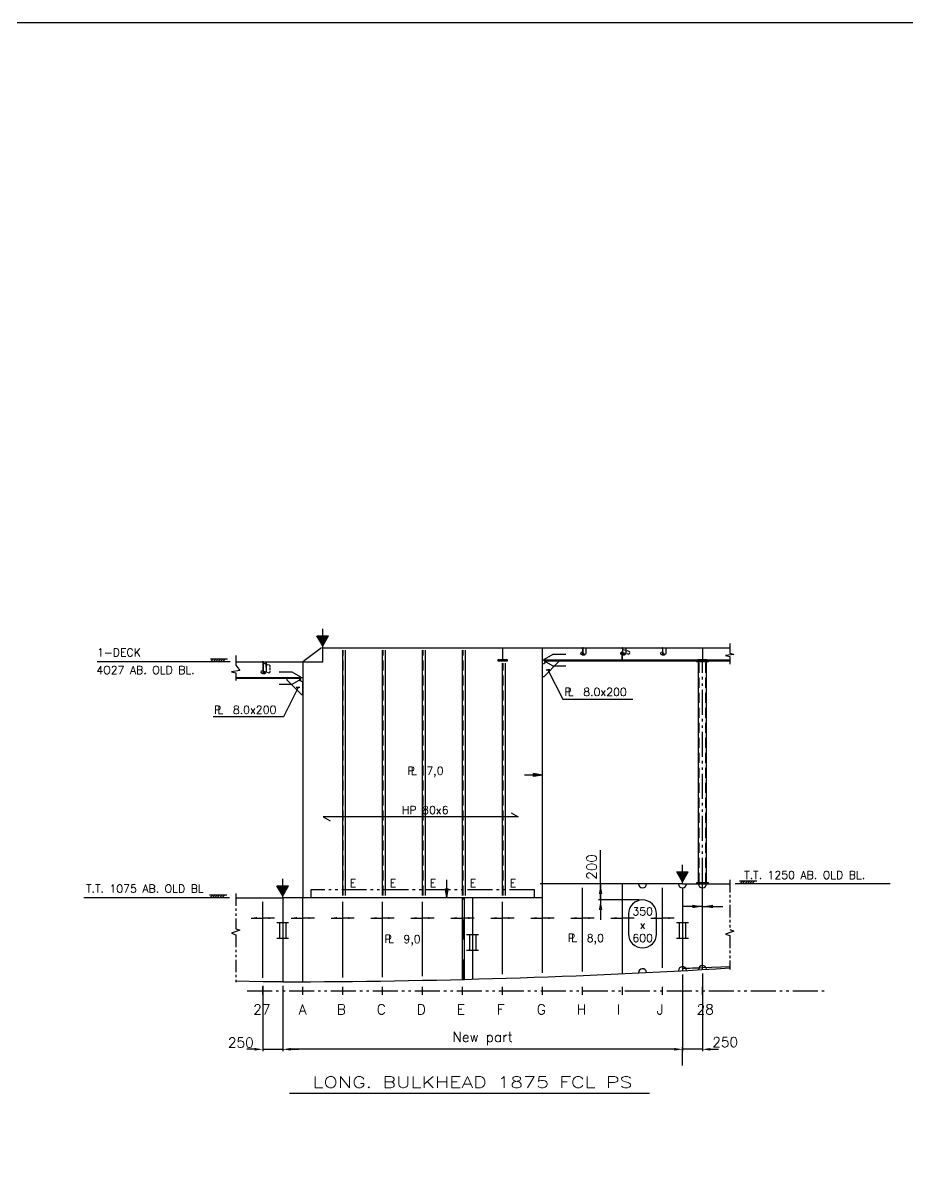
# Model space of a CAD drawing. Extents: x -86245 to 167090, y -69122 to 58950.
# Drawn here: x 56497 to 67554, y 44088 to 58450 of the extents above; entities that cross this region are included whole.
import ezdxf
from ezdxf.enums import TextEntityAlignment as Align

# ---------------------------------------------------------------- set-up
doc = ezdxf.new("R2010")
doc.units = 0
doc.header["$LTSCALE"] = 250
for name, pattern in [('DASHED', [0.75, 0.5, -0.25]), ('JERNB', [2, 1, -1]), ('PHANTOM', [2.1, 1.25, -0.2, 0.125, -0.2, 0.125, -0.2]), ('PHANTOM2', [1.25, 0.625, -0.125, 0.125, -0.125, 0.125, -0.125])]:
    doc.linetypes.add(name, pattern=pattern)
doc.layers.get('0').update_dxf_attribs({"linetype": 'CONTINUOUS'})
doc.layers.get('DEFPOINTS').update_dxf_attribs({"linetype": 'CONTINUOUS'})
for name, color, linetype in [('Kuttlinje', 6, 'CONTINUOUS'), ('LASTLUKE', 1, 'CONTINUOUS'), ('S0CO1', 1, 'CONTINUOUS'), ('S0CO2', 2, 'CONTINUOUS'), ('S0CO3', 3, 'CONTINUOUS'), ('S0CO5', 4, 'CONTINUOUS'), ('S0DA1', 1, 'DASHED'), ('S0DIM', 2, 'CONTINUOUS'), ('S0PH1', 1, 'PHANTOM'), ('S0TX2', 2, 'CONTINUOUS'), ('S0TX3', 3, 'CONTINUOUS')]:
    doc.layers.add(name, color=color, linetype=linetype)
doc.styles.add('ROMANS', font='romans.shx', dxfattribs={"height": 125})
doc.dimstyles.new('MEDIUM', dxfattribs={"dimscale": 0.5, "dimtxt": 2, "dimasz": 2, "dimexe": 50, "dimexo": 100, "dimgap": 100, "dimtad": 1, "dimdsep": 46, "dimtxsty": 'ROMANS', "dimblk1": 'PIL-2', "dimblk2": 'PIL-3', "dimsah": 1, "dimcen": 200, "dimclrd": 1, "dimclre": 1, "dimclrt": 2, "dimazin": 2, "dimtfac": 1, "dimtmove": 0, "dimatfit": 3, "dimldrblk": 'PIL-3', "dimfxl": 1, "dimtvp": 100, "dimtolj": 1, "dimarcsym": 0})
doc.dimstyles.get("Standard").update_dxf_attribs({"dimscale": 50, "dimtxt": 125, "dimasz": 2, "dimexe": 0.5, "dimexo": 1, "dimgap": 1, "dimtad": 1, "dimdsep": 46, "dimtxsty": 'ROMANS', "dimcen": 1.5, "dimclrd": 1, "dimclre": 1, "dimclrt": 2, "dimazin": 2, "dimtfac": 1, "dimtmove": 2, "dimatfit": 3, "dimfxl": 1, "dimtvp": 100, "dimtolj": 1, "dimarcsym": 0})

# ---------------------------------------------------------------- blocks, each defined once
blk = doc.blocks.new('A$C775A635E')
at = {"layer": 'S0CO1', "color": 6}
blk.add_lwpolyline([(0, 0), (0, 58450), (-41050, 58450), (-41050, 0)], close=True, dxfattribs=at)
blk = doc.blocks.new('PLDIM2')
at = {"layer": 'S0TX2', "style": 'ROMANS'}
for s, p in [('P', (-19, 0)), ('L', (23, 0))]:
    blk.add_text(s, height=100, dxfattribs=at).set_placement(p)
blk.add_attdef('XX.X', (168, -1), '', height=100, dxfattribs=at)
blk = doc.blocks.new('ST10005')
at = {"color": 1}
for p, q in [((0, 0), (2, 0.32)), ((0, 0), (2, -0.32)), ((0, 0), (4, 0)), ((2, 0.32), (2, -0.32))]:
    blk.add_line(p, q, dxfattribs=at)
blk.add_solid([(0, 0), (2, 0.32), (0, 0), (2, -0.32)], dxfattribs=at)
blk = doc.blocks.new('ST10073')
at = {"layer": 'S0CO2'}
for p, q in [((1.49, 4), (-1.49, 4)), ((-0.79, 4), (-0.79, 0)), ((0.79, 4), (0.79, 0)), ((-1.49, 0), (1.49, 0))]:
    blk.add_line(p, q, dxfattribs=at)
blk = doc.blocks.new('PILD')
at = {"color": 1, "linetype": 'ByBlock'}
blk.add_line((0, 0), (250, 0), dxfattribs=at)
blk.add_solid([(125, 21), (125, -21), (0, 0)], dxfattribs=at)
blk = doc.blocks.new('PILC')
at = {"color": 1, "linetype": 'ByBlock'}
blk.add_line((0, 0), (-250, 0), dxfattribs=at)
blk.add_solid([(-125, 21), (-125, -21), (0, 0)], dxfattribs=at)
blk = doc.blocks.new('PLT-FORBI')
at = {"layer": 'S0CO1'}
for name, p in [('PILD', (-250, 0)), ('PILC', (250, 0))]:
    blk.add_blockref(name, p, dxfattribs=at)
blk = doc.blocks.new('PIL-3')
at = {"color": 0, "linetype": 'ByBlock'}
blk.add_line((0, 0), (250, 0), dxfattribs=at)
blk.add_solid([(125, 21), (125, -21), (0, 0)], dxfattribs=at)
blk = doc.blocks.new('PIL-2')
at = {"color": 0, "linetype": 'ByBlock'}
blk.add_line((0, 0), (-250, 0), dxfattribs=at)
blk.add_solid([(-125, 21), (-125, -21), (0, 0)], dxfattribs=at)
blk = doc.blocks.new('*D122')
at = {"layer": 'DEFPOINTS', "color": 0, "transparency": 16777216}
for p in [(63782, 47690), (63721, 47490), (64254, 47490)]:
    blk.add_point(p, dxfattribs=at)
at = {"layer": 'S0DIM', "color": 1, "lineweight": -2, "transparency": 16777216}
for p, q in [((63721, 47690), (63721, 48112)), ((63732, 47690), (63696, 47690)), ((63721, 47491), (63721, 47689)), ((64204, 47490), (63696, 47490))]:
    blk.add_line(p, q, dxfattribs=at)
for name, p, rotation in [('PIL-2', (63721, 47690), 90), ('PIL-3', (63721, 47490), 270)]:
    blk.add_blockref(name, p, dxfattribs=dict(at, rotation=rotation))
at = {"layer": 'S0DIM', "color": 2, "transparency": 16777216, "insert": (63609, 47901), "char_height": 125, "attachment_point": 5, "rotation": 90, "style": 'ROMANS'}
blk.add_mtext('\\A1;200', dxfattribs=at)
blk = doc.blocks.new('ST10011')
at = {"layer": 'S0CO1'}
for p, q in [((4.24, 0.65), (-0.08, 0.65)), ((0, 0), (0.65, 0.65)), ((0.6, 0), (1.25, 0.65)), ((1.2, 0), (1.85, 0.65)), ((1.8, 0), (2.45, 0.65)), ((2.4, 0), (3.05, 0.65)), ((3, 0), (3.65, 0.65))]:
    blk.add_line(p, q, dxfattribs=at)
blk = doc.blocks.new('SEK-DEL')
at = {"layer": 'S0TX3', "color": 2}
for p, q in [((0, 0), (-72, 125)), ((72, 125), (-72, 125)), ((0, 0), (72, 125))]:
    blk.add_line(p, q, dxfattribs=at)
blk.add_solid([(-72, 125), (0, 0), (72, 125), (0, 0)], dxfattribs=at)
blk = doc.blocks.new('FFFFFFFF')
at = {"layer": 'S0CO1'}
blk.add_line((-237, 0), (0, 0), dxfattribs=at)
at = {"layer": 'S0CO1', "xscale": -1, "rotation": 270}
blk.add_blockref('SEK-DEL', (-213, 0), dxfattribs=at)
blk = doc.blocks.new('KNE200')
at = {"layer": 'S0CO1', "color": 0}
blk.add_lwpolyline([(40, 0), (200, 0), (200, -15), (15, -200), (0, -200), (0, -40, 0.414214)], format="xyb", close=True, dxfattribs=at)
blk = doc.blocks.new('A$C353974BF')
at = {"layer": 'LASTLUKE', "color": 2}
for p, q in [((0, -50), (0, 50)), ((500, -50), (500, 50)), ((1000, -50), (1000, 50)), ((1500, -50), (1500, 50)), ((2000, -50), (2000, 50)), ((2500, -50), (2500, 50)), ((3000, -50), (3000, 50)), ((3500, -50), (3500, 50)), ((4000, -50), (4000, 50)), ((4500, -50), (4500, 50)), ((5000, -50), (5000, 50)), ((5500, -50), (5500, 50))]:
    blk.add_line(p, q, dxfattribs=at)
at = {"layer": 'S0PH1'}
blk.add_line((-196, 0), (7024, 0), dxfattribs=at)
at = {"layer": 'S0CO1', "color": 2, "linetype": 'ByBlock', "style": 'ROMANS'}
for s, p in [('27', (-119, -295)), ('28', (5427, -295))]:
    blk.add_text(s, height=125, dxfattribs=at).set_placement(p)
at = {"layer": 'S0CO1', "color": 3, "linetype": 'ByBlock', "style": 'ROMANS'}
for s, p in [('A', (451, -295)), ('B', (927, -295)), ('C', (1427, -295)), ('D', (1927, -295)), ('E', (2427, -295)), ('F', (2927, -295)), ('G', (3427, -295)), ('H', (3927, -295)), ('I', (4427, -295)), ('J', (4927, -295))]:
    blk.add_text(s, height=125, dxfattribs=at).set_placement(p)
blk = doc.blocks.new('HP80x7')
at = {"color": 0, "linetype": 'ByBlock'}
blk.add_lwpolyline([(17, -80, 0.773344), (19, -73), (8, -66, -0.267949), (6, -63), (6, 0), (0, 0), (0, -80), (17, -80)], format="xyb", dxfattribs=at)
blk = doc.blocks.new('HP-UTK-80-O')
at = {"color": 0, "linetype": 'ByBlock'}
blk.add_line((0, -10), (8, -2), dxfattribs=at)
blk.add_lwpolyline([(-40, -6), (-40, -2), (-40, -48), (-40, -69, 0.414214), (-19, -90), (0, -90, 1), (0, -48)], format="xyb", dxfattribs=at)
blk = doc.blocks.new('PLT-MOT')
at = {"layer": 'S0CO1'}
for name, p in [('PILC', (-2, 0)), ('PILD', (3, 0))]:
    blk.add_blockref(name, p, dxfattribs=at)
blk = doc.blocks.new('HP-UTK-80-LUG')
at = {"color": 0, "linetype": 'ByBlock'}
for p, q in [((-86, -48), (-86, -54)), ((-86, -63), (-86, -69)), ((-54, -33), (-80, -40)), ((-54, -71), (-75, -77)), ((-6, -20), (-45, -30)), ((-6, -58), (-45, -69)), ((0, -10), (8, -2))]:
    blk.add_line(p, q, dxfattribs=at)
blk.add_lwpolyline([(-40, -6), (-40, -2), (-40, -48), (-40, -69, 0.414214), (-19, -90), (0, -90, 1), (0, -48)], format="xyb", dxfattribs=at)
for centre, start, end in [((-77, -48), 105, 180), ((-77, -69), 180, 285)]:
    blk.add_arc(centre, 8.33, start, end, dxfattribs=at)
blk = doc.blocks.new('A$C209446F6')
at = {"layer": 'S0CO1'}
blk.add_lwpolyline([(-8, -150), (0, -150), (0, -50), (-8, -50)], close=True, dxfattribs=at)
at = {"layer": 'S0CO1', "xscale": -1}
blk.add_blockref('HP-UTK-80-LUG', (0, 0), dxfattribs=at)
at = {"layer": 'S0CO2'}
blk.add_blockref('HP80x7', (0, 0), dxfattribs=at)
blk.add_blockref('HP80x7', (0, 0), dxfattribs=at)
blk.add_blockref('HP80x7', (0, 0), dxfattribs=at)
blk = doc.blocks.new('A$C5F1A7148')
at = {"color": 8}
blk.add_lwpolyline([(-250, -1055, 0.000175), (0, -1046), (341, -1033)], format="xyb", dxfattribs=at)
at = {"layer": 'S0CO1', "color": 8, "flags": 128}
for points in [[(-2000, 2800), (341, 2800)], [(-1975, 2790), (341, 2790)], [(-50, 12), (-50, 2778)], [(50, 12), (50, 2778)]]:
    blk.add_lwpolyline(points, dxfattribs=at)
at = {"layer": 'S0CO1', "color": 8}
for points in [[(-75, 2778), (75, 2778), (75, 2790), (-75, 2790)], [(-75, 0), (75, 0), (75, 12), (-75, 12)]]:
    blk.add_lwpolyline(points, close=True, dxfattribs=at)
for centre, start, end in [((-250, 0), 180, 0), ((0, 0), 180, 0), ((0, -1070), 3.2724, 183.2424)]:
    blk.add_arc(centre, 50, start, end, dxfattribs=at)
at = {"layer": 'S0CO2', "color": 8}
for points in [[(-2560, 2790), (-2440, 2790), (-2440, 2800), (-2560, 2800)], [(-60, 2790), (60, 2790), (60, 2800), (-60, 2800)]]:
    blk.add_lwpolyline(points, close=True, dxfattribs=at)
at = {"layer": 'S0CO5', "color": 8}
for p, q in [((-4750, 2950), (341, 2950)), ((-2500, 2950), (-2500, 2800)), ((0, 2950), (0, 2800)), ((-250, 0), (341, 0)), ((0, -1070), (0, 0))]:
    blk.add_line(p, q, dxfattribs=at)
at = {"layer": 'S0DA1', "color": 8, "flags": 128}
for points in [[(-40, 12), (-40, 2778)], [(40, 12), (40, 2778)]]:
    blk.add_lwpolyline(points, dxfattribs=at)
at = {"layer": 'S0PH1', "color": 8}
blk.add_line((0, 12), (0, 2778), dxfattribs=at)
at = {"layer": 'S0PH1', "color": 8, "linetype": 'PHANTOM2'}
for points in [[(341, 3006), (341, 2886), (392, 2869), (289, 2853), (341, 2842), (341, 2745)], [(341, 50), (341, -571), (392, -590), (289, -627), (341, -646), (341, -1071)]]:
    blk.add_lwpolyline(points, dxfattribs=at)
at = {"layer": 'S0PH1', "color": 8}
blk.add_lwpolyline([(-1707, 2720), (-1867, 2720), (-1975, 2783), (-1975, 2808), (-1867, 2870), (-1707, 2870)], dxfattribs=at)
at = {"layer": 'S0TX2', "color": 8}
blk.add_lwpolyline([(-1955, 2676), (-1907, 2676), (-1932, 2676), (-1748, 2311), (-872, 2311)], dxfattribs=at)
at = {"layer": 'S0CO1', "color": 8, "xscale": -1}
for p in [(-1500, 2950), (-500, 2950)]:
    blk.add_blockref('HP-UTK-80-O', p, dxfattribs=at)
at = {"layer": 'S0CO1', "color": 8}
for name, p in [('A$C209446F6', (-1000, 2950)), ('KNE200', (-2000, 2790))]:
    blk.add_blockref(name, p, dxfattribs=at)
at = {"layer": 'S0CO2', "color": 8}
for p in [(-1500, 2950), (-1500, 2950), (-1500, 2950), (-500, 2950), (-500, 2950), (-500, 2950)]:
    blk.add_blockref('HP80x7', p, dxfattribs=at)
at = {"layer": 'S0TX2', "color": 8}
ref = blk.add_blockref('PLDIM2', (-1708, 2351), dxfattribs=at)
ref.add_attrib('XX.X', '8.0x200', (-1491, 2349), dxfattribs={"height": 100, "style": 'ROMANS'})
blk.add_blockref('PLT-MOT', (2, -282), dxfattribs=at)
blk = doc.blocks.new('*D160')
at = {"layer": 'DEFPOINTS', "color": 0, "linetype": 'ByBlock', "transparency": 16777216}
for p in [(59745, 45871), (59745, 45622), (64745, 45368)]:
    blk.add_point(p, dxfattribs=at)
at = {"layer": 'S0CO1', "color": 1, "linetype": 'ByBlock', "lineweight": -2, "transparency": 16777216}
for p, q in [((59745, 45821), (59745, 45597)), ((64645, 45622), (59845, 45622)), ((64745, 45418), (64745, 45647))]:
    blk.add_line(p, q, dxfattribs=at)
at = {"layer": 'S0CO1', "color": 1, "linetype": 'ByBlock', "transparency": 16777216}
for points in [[(59845, 45639), (59845, 45606), (59745, 45622)], [(64645, 45639), (64645, 45606), (64745, 45622)]]:
    blk.add_solid(points, dxfattribs=at)
at = {"layer": 'S0CO1', "color": 2, "linetype": 'ByBlock', "transparency": 16777216, "insert": (62245, 45756), "char_height": 125, "attachment_point": 5, "style": 'ROMANS'}
blk.add_mtext('\\A1;New part', dxfattribs=at)
blk = doc.blocks.new('*D161')
at = {"layer": 'DEFPOINTS', "color": 0, "linetype": 'ByBlock', "transparency": 16777216}
for p in [(64745, 46606), (64995, 46619), (64745, 45622)]:
    blk.add_point(p, dxfattribs=at)
at = {"layer": 'S0CO1', "color": 1, "linetype": 'ByBlock', "lineweight": -2, "transparency": 16777216}
for p, q in [((64745, 46556), (64745, 45597)), ((64995, 46569), (64995, 45597)), ((64645, 45622), (64545, 45622)), ((64995, 45622), (64745, 45622)), ((65095, 45622), (65195, 45622))]:
    blk.add_line(p, q, dxfattribs=at)
at = {"layer": 'S0CO1', "color": 1, "linetype": 'ByBlock', "transparency": 16777216}
for points in [[(64645, 45639), (64645, 45606), (64745, 45622)], [(65095, 45639), (65095, 45606), (64995, 45622)]]:
    blk.add_solid(points, dxfattribs=at)
at = {"layer": 'S0CO1', "color": 2, "linetype": 'ByBlock', "transparency": 16777216, "insert": (65279, 45712), "char_height": 125, "attachment_point": 5, "style": 'ROMANS'}
blk.add_mtext('\\A1;250', dxfattribs=at)
blk = doc.blocks.new('*D162')
at = {"layer": 'DEFPOINTS', "color": 0, "linetype": 'ByBlock', "transparency": 16777216}
for p in [(59495, 46467), (59745, 46465), (59745, 45622)]:
    blk.add_point(p, dxfattribs=at)
at = {"layer": 'S0CO1', "color": 1, "linetype": 'ByBlock', "lineweight": -2, "transparency": 16777216}
for p, q in [((59495, 46417), (59495, 45597)), ((59745, 46415), (59745, 45597)), ((59395, 45622), (59295, 45622)), ((59495, 45622), (59745, 45622)), ((59845, 45622), (59945, 45622))]:
    blk.add_line(p, q, dxfattribs=at)
at = {"layer": 'S0CO1', "color": 1, "linetype": 'ByBlock', "transparency": 16777216}
for points in [[(59395, 45639), (59395, 45606), (59495, 45622)], [(59845, 45639), (59845, 45606), (59745, 45622)]]:
    blk.add_solid(points, dxfattribs=at)
at = {"layer": 'S0CO1', "color": 2, "linetype": 'ByBlock', "transparency": 16777216, "insert": (59221, 45707), "char_height": 125, "attachment_point": 5, "style": 'ROMANS'}
blk.add_mtext('\\A1;250', dxfattribs=at)
blk = doc.blocks.new('A$C69DF2324')
at = {"layer": 'S0CO1', "color": 1, "linetype": 'ByBlock'}
for p, q in [((0, -10), (-10, 0)), ((8, -20), (47, -30)), ((8, -118), (47, -129)), ((56, -33), (82, -40)), ((56, -131), (77, -137)), ((88, -48), (88, -71)), ((88, -80), (88, -103)), ((88, -114), (88, -129))]:
    blk.add_line(p, q, dxfattribs=at)
blk.add_lwpolyline([(42, -66), (42, 0), (42, -108), (42, -129, -0.414214), (21, -150), (0, -150, -1), (0, -108)], format="xyb", dxfattribs=at)
for centre, start, end in [((79, -129), 255, 0), ((79, -48), 0, 75)]:
    blk.add_arc(centre, 8.33, start, end, dxfattribs=at)
at = {"layer": 'S0CO2'}
blk.add_lwpolyline([(19, -140, 0.773344), (21, -133), (10, -126, -0.267949), (8, -123), (8, 0), (0, 0), (0, -140), (19, -140)], format="xyb", dxfattribs=at)

msp = doc.modelspace()

# ---------------------------------------------------------------- linework, layer by layer
at = {"color": 6}
msp.add_lwpolyline([(59745.295, 46465.239, -0.000223005), (59495.295, 46467.109), (59158.093, 46475.167)], format="xyb", dxfattribs=at)
at = {"layer": 'Kuttlinje'}
for p, q in [((64745.295, 47639.566), (64745.295, 46605.514)), ((59745.295, 47514.566), (59745.295, 46465.239))]:
    msp.add_line(p, q, dxfattribs=at)
at = {"layer": 'S0CO1'}
for p, q in [((60495.295, 47544.566), (60495.295, 50609.566)), ((60530.295, 47544.566), (60530.295, 50609.566)), ((60995.295, 47544.566), (60995.295, 50609.566)), ((61030.295, 47544.566), (61030.295, 50609.566)), ((61495.295, 47544.566), (61495.295, 50609.566)), ((61530.295, 47544.566), (61530.295, 50609.566)), ((61995.295, 47544.566), (61995.295, 50609.566)), ((62030.295, 47544.566), (62030.295, 50609.566)), ((62495.295, 47544.566), (62495.295, 50449.566)), ((62530.295, 47544.566), (62530.295, 50449.566)), ((61995.295, 46495.936), (61995.295, 47514.566)), ((62019.295, 46496.549), (62019.295, 47514.566)), ((62119.295, 47514.566), (62119.295, 46499.169))]:
    msp.add_line(p, q, dxfattribs=at)
at = {"layer": 'S0CO1', "color": 3, "linetype": 'JERNB'}
msp.add_line((62007.295, 46496.241), (62007.295, 47514.566), dxfattribs=at)
at = {"layer": 'S0CO1', "flags": 128}
for points in [[(59995.295, 50266.557), (59158.093, 50266.557)], [(59970.295, 50256.557), (59158.093, 50256.557)]]:
    msp.add_lwpolyline(points, dxfattribs=at)
at = {"layer": 'S0CO1'}
msp.add_lwpolyline([(64245.295, 46889.566), (64245.295, 46889.566, 0.414213562), (64420.295, 47064.566), (64420.295, 47314.566, 0.414213562), (64245.295, 47489.566), (64245.295, 47489.566, 0.414213562), (64070.295, 47314.566), (64070.295, 47064.566, 0.414213562)], format="xyb", close=True, dxfattribs=at)
for centre, start, end in [((64245.295, 47689.566), 180, 0), ((64245.295, 46579.686), 2.8219303, 182.7919411), ((64745.295, 46605.514), 3.1222225, 183.0922333)]:
    msp.add_arc(centre, 50, start, end, dxfattribs=at)
at = {"layer": 'S0CO3'}
for p, q in [((62995.295, 46576.602), (62995.295, 47689.566)), ((63495.295, 46595.867), (63495.295, 47639.566)), ((64495.295, 46642.271), (64495.295, 47639.566)), ((59495.295, 46517.109), (59495.295, 47464.566)), ((60495.295, 46519.582), (60495.295, 47464.566)), ((60995.295, 46525.748), (60995.295, 47464.566)), ((61495.295, 46534.532), (61495.295, 47464.566)), ((62495.295, 46559.958), (62495.295, 47464.566))]:
    msp.add_line(p, q, dxfattribs=at)
at = {"layer": 'S0CO5'}
for p, q in [((60230.295, 50639.566), (59995.295, 50466.557)), ((60245.295, 50466.557), (60245.295, 50639.566)), ((62995.295, 47689.566), (62995.295, 50639.566)), ((59158.093, 50466.557), (60245.295, 50466.557)), ((59995.295, 50466.557), (59995.295, 47514.566)), ((64745.295, 47689.566), (62965.295, 47689.566)), ((63995.295, 46567.757), (63995.295, 47689.566)), ((59158.093, 47514.566), (59745.295, 47514.566)), ((62995.295, 47514.566), (59745.295, 47514.566)), ((59995.295, 46466.033), (59995.295, 47514.566))]:
    msp.add_line(p, q, dxfattribs=at)
msp.add_arc((59567.256, 141992.429), 95527.356, 270.10678512, 273.46210293, dxfattribs=at)
at = {"layer": 'S0DA1'}
for p, q in [((60503.295, 47544.566), (60503.295, 50609.566)), ((61003.295, 47544.566), (61003.295, 50609.566)), ((61503.295, 47544.566), (61503.295, 50609.566)), ((62003.295, 47544.566), (62003.295, 50609.566)), ((62503.295, 47544.566), (62503.295, 50449.566))]:
    msp.add_line(p, q, dxfattribs=at)
at = {"layer": 'S0DIM', "color": 1}
for points in [[(59090.156, 50466.557), (57424.09, 50466.557)], [(67343.76, 47689.566), (65404.838, 47689.566)], [(59079.233, 47514.566), (57259.155, 47514.566)]]:
    msp.add_lwpolyline(points, dxfattribs=at)
at = {"layer": 'S0PH1', "linetype": 'PHANTOM2'}
for points in [[(59158.093, 50542.394), (59158.093, 50422.55), (59209.608, 50355.283), (59106.577, 50339.28), (59158.093, 50327.942), (59158.093, 50230.752)], [(59158.093, 47570.814), (59158.093, 47128.499), (59209.608, 47109.749), (59106.577, 47072.249), (59158.093, 47053.499), (59158.093, 46456.43)]]:
    msp.add_lwpolyline(points, dxfattribs=at)
at = {"layer": 'S0PH1'}
for points in [[(59701.997, 50186.557), (59862.042, 50186.557), (59970.295, 50249.057), (59970.295, 50274.057), (59862.042, 50336.557), (59701.997, 50336.557)], [(62895.295, 47514.566), (62895.295, 47614.566), (60095.295, 47614.566), (60095.295, 47514.566)]]:
    msp.add_lwpolyline(points, dxfattribs=at)
at = {"layer": 'S0TX2', "color": 1}
msp.add_line((64333.862, 45070.834), (59831.524, 45070.834), dxfattribs=at)
for points in [[(59960.815, 50142.99), (59912.507, 50142.99), (59937.507, 50142.99), (59753.816, 49777.091), (58877.544, 49777.091)], [(62601.798, 48579.088), (62688.401, 48529.088), (60252.937, 48529.088), (60339.54, 48479.088)]]:
    msp.add_lwpolyline(points, dxfattribs=at)

# ---------------------------------------------------------------- block references
for name, p in [('A$C5F1A7148', (64995.295, 47689.566)), ('A$C353974BF', (59495.295, 46353.061))]:
    msp.add_blockref(name, p)
at = {"layer": 'S0CO1', "linetype": 'ByBlock'}
msp.add_blockref('A$C775A635E', (82763.595, 0), dxfattribs=at)
at = {"layer": 'S0CO1', "rotation": 90}
for p in [(60245.295, 50876.825), (64745.295, 47926.825), (59745.295, 47751.825)]:
    msp.add_blockref('FFFFFFFF', p, dxfattribs=at)
at = {"layer": 'S0CO1'}
msp.add_blockref('A$C69DF2324', (59495.295, 50466.557), dxfattribs=at)
at = {"layer": 'S0CO1', "xscale": -1}
msp.add_blockref('KNE200', (59995.295, 50256.557), dxfattribs=at)
at = {"layer": 'S0CO1', "xscale": 56.25, "yscale": 56.25, "zscale": 56.25}
for p, rotation in [((62995.295, 49049.756), 180), ((61797.318, 47514.566), 89.99999999999999)]:
    msp.add_blockref('ST10005', p, dxfattribs=dict(at, rotation=rotation))
at = {"layer": 'S0CO1', "xscale": -50, "yscale": 50, "zscale": 50}
for p in [(59745.295, 47005.19), (64745.295, 47005.561), (62119.295, 46856.811)]:
    msp.add_blockref('ST10073', p, dxfattribs=at)
at = {"layer": 'S0DIM', "xscale": 50, "yscale": 50, "zscale": 50}
for p in [(58844.978, 50466.557), (65463.989, 47689.566), (58834.055, 47514.566)]:
    msp.add_blockref('ST10011', p, dxfattribs=at)
at = {"layer": 'S0TX2'}
ref = msp.add_blockref('PLDIM2', (58905.133, 49817.143), dxfattribs=at)
ref.add_attrib('XX.X', '8.0x200', (59122.129, 49815.684), dxfattribs={"height": 100, "style": 'ROMANS'})
ref = msp.add_blockref('PLDIM2', (61325.448, 49054.665), dxfattribs=at)
ref.add_attrib('XX.X', '7,0', (61542.444, 49053.206), dxfattribs={"height": 100, "style": 'ROMANS'})
at = {"layer": 'S0TX2', "xscale": 0.5832000000000002, "yscale": 0.5832000000000002, "zscale": 0.5832000000000002, "rotation": 180}
for p in [(59495.296, 47262.492), (59995.296, 47262.492), (60495.296, 47262.492), (60995.296, 47262.492), (61495.296, 47262.492), (61995.296, 47262.492), (62495.296, 47262.492), (62995.296, 47262.492), (63495.296, 47262.492), (63995.296, 47262.492), (64495.296, 47262.492)]:
    msp.add_blockref('PLT-FORBI', p, dxfattribs=at)
at = {"layer": 'S0TX2'}
ref = msp.add_blockref('PLDIM2', (61038.974, 46951.251), dxfattribs=at)
ref.add_attrib('XX.X', '9,0', (61255.97, 46949.792), dxfattribs={"height": 100, "style": 'ROMANS'})
ref = msp.add_blockref('PLDIM2', (63330.963, 46964.752), dxfattribs=at)
ref.add_attrib('XX.X', '8,0', (63547.959, 46963.293), dxfattribs={"height": 100, "style": 'ROMANS'})

# ---------------------------------------------------------------- texts
at = {"layer": 'S0TX2', "style": 'ROMANS'}
for s, p in [('1-DECK', (57423.103, 50532.272)), ('4O27 AB. OLD BL.', (57414.55, 50312.802)), ('T.T. 1250 AB. OLD BL.', (65517.643, 47750.632)), ('T.T. 1075 AB. OLD BL', (57286.888, 47580.574))]:
    msp.add_text(s, height=100, dxfattribs=at).set_placement(p)
msp.add_text('HP 80x6', height=100, dxfattribs=at).set_placement((61236.371, 48613.196), align=Align.MIDDLE_LEFT)
at = {"layer": 'S0TX2', "color": 4, "style": 'ROMANS', "width": 1.35}
msp.add_text('LONG. BULKHEAD 1875 FCL PS', height=140, dxfattribs=at).set_placement((62120.239, 45210.546), align=Align.MIDDLE)
at = {"layer": 'S0TX2', "char_height": 100, "attachment_point": 1, "style": 'ROMANS'}
for s, width, insert in [('E', 2296.28369, (60583.906, 47750.606)), ('E', 2296.28369, (61083.906, 47750.606)), ('E', 2296.28369, (61583.906, 47750.606)), ('E', 2296.28369, (62083.906, 47750.606)), ('E', 2296.28369, (62583.906, 47750.606)), ('\\pxqc;350\\Px\\P600', 1532.65722, (63481.3, 47396.495))]:
    msp.add_mtext_dynamic_manual_height_columns(s, width=width, gutter_width=500, heights=[0], dxfattribs=dict(at, insert=insert))

# ---------------------------------------------------------------- dimensions: what is measured, and where the dimension line sits
at = {"layer": 'S0CO1', "linetype": 'ByBlock'}
for base, p1, p2, picture, middle in [((64745.295, 45622.181), (64995.295, 46619.414), (64745.295, 46605.514), '*D161', (65279.443, 45711.593)), ((59745.295, 45622.181), (59495.295, 46467.109), (59745.295, 46465.239), '*D162', (59220.988, 45706.786))]:
    dim = msp.add_linear_dim(base=base, p1=p1, p2=p2, dimstyle='STANDARD', override={"dimfxl": 100}, dxfattribs=at)
    dim.commit()
    dim.dimension.update_dxf_attribs({"geometry": picture, "text_midpoint": middle, "dimtype": 160})
dim = msp.add_linear_dim(base=(59745.295, 45622.181), p1=(64745.295, 45367.816), p2=(59745.295, 45871.261), text='New part', dimstyle='STANDARD', override={"dimfxl": 100}, dxfattribs=at)
dim.commit()
dim.dimension.update_dxf_attribs({"geometry": '*D160', "text_midpoint": (62245.295, 45755.514)})
at = {"layer": 'S0DIM'}
dim = msp.add_linear_dim(base=(63721.188, 47489.596), p1=(63781.978, 47689.599), p2=(64253.873, 47489.596), angle=270, dimstyle='MEDIUM', dxfattribs=at)
dim.commit()
dim.dimension.update_dxf_attribs({"geometry": '*D122', "text_midpoint": (63721.188, 47901.313), "dimtype": 160})

doc.saveas('drawing.dxf')
